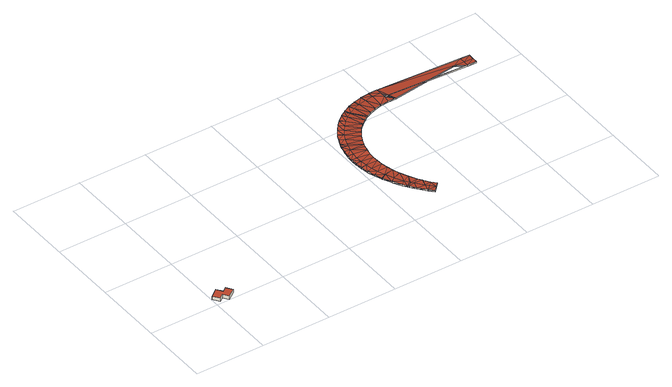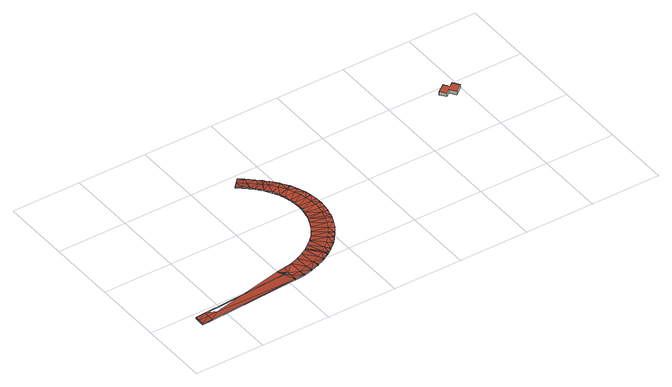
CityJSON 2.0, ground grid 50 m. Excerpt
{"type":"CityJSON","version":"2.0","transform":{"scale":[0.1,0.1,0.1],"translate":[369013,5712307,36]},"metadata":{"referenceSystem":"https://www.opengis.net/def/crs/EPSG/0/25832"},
"CityObjects":{
"building1":{"type":"Building","attributes":{"Geometrietyp2DReferenz":"3000","Gemeindeschluessel":"05513000","function":"31001_3260","roofType":"1000","measuredHeight":2.61},"address":[{"country":"Germany","locality":"Gelsenkirchen","thoroughfareNumber":"64","thoroughfareName":"Bleckstraße"}],"geometry":[{"type":"Solid","lod":"2","boundaries":[[[[0,1,2,3]],[[4,5,1,0]],[[6,7,5,4]],[[8,9,7,6]],[[10,11,9,8]],[[12,13,11,10]],[[14,15,13,12]],[[3,2,15,14]],[[12,10,8,6,4,0,3,14]],[[1,5,7,9,11,13,15,2]]]],"semantics":{"surfaces":[{"type":"WallSurface"},{"type":"RoofSurface"},{"type":"GroundSurface"}],"values":[[0,0,0,0,0,0,0,0,1,2]]}}]},
"building2":{"type":"Building","attributes":{"Geometrietyp2DReferenz":"2000","Gemeindeschluessel":"05513000","function":"53001_1800","roofType":"9999","measuredHeight":1},"geometry":[{"type":"MultiSurface","lod":"2","boundaries":[[[16,17,18]],[[17,19,18]],[[20,21,16]],[[21,17,16]],[[22,23,20]],[[23,21,20]],[[24,25,22]],[[25,23,22]],[[26,27,24]],[[27,25,24]],[[28,29,26]],[[29,27,26]],[[30,31,28]],[[31,29,28]],[[32,33,30]],[[33,31,30]],[[34,35,32]],[[35,33,32]],[[36,37,34]],[[37,35,34]],[[38,39,36]],[[39,37,36]],[[40,41,38]],[[41,39,38]],[[42,43,40]],[[43,41,40]],[[44,45,42]],[[45,43,42]],[[46,47,44]],[[47,45,44]],[[48,49,46]],[[49,47,46]],[[50,51,48]],[[51,49,48]],[[52,53,50]],[[53,51,50]],[[54,55,52]],[[55,53,52]],[[56,57,54]],[[57,55,54]],[[58,59,56]],[[59,57,56]],[[60,61,58]],[[61,59,58]],[[62,63,60]],[[63,61,60]],[[64,65,62]],[[65,63,62]],[[66,67,64]],[[67,65,64]],[[68,69,70]],[[70,69,66]],[[69,67,66]],[[71,68,70]],[[72,73,71]],[[73,68,71]],[[74,75,72]],[[75,73,72]],[[76,77,74]],[[77,75,74]],[[78,79,76]],[[79,77,76]],[[80,81,78]],[[81,79,78]],[[82,83,80]],[[83,81,80]],[[84,85,82]],[[85,83,82]],[[86,87,84]],[[87,85,84]],[[88,89,86]],[[89,87,86]],[[90,91,92]],[[92,91,88]],[[91,89,88]],[[93,90,92]],[[94,95,93]],[[95,90,93]],[[96,97,94]],[[97,95,94]],[[98,99,96]],[[99,97,96]],[[100,101,98]],[[101,99,98]],[[102,103,100]],[[103,101,100]],[[104,105,102]],[[105,103,102]],[[106,107,104]],[[107,105,104]],[[108,109,106]],[[109,107,106]],[[110,111,108]],[[111,109,108]],[[112,113,114]],[[114,115,110]],[[115,111,110]],[[113,115,114]],[[116,117,112]],[[117,113,112]],[[118,119,116]],[[119,117,116]],[[120,121,118]],[[121,119,118]],[[122,123,120]],[[123,121,120]],[[124,125,122]],[[125,123,122]],[[126,127,124]],[[127,125,124]],[[128,129,126]],[[129,127,126]],[[130,131,128]],[[131,129,128]],[[132,133,130]],[[133,131,130]],[[134,135,132]],[[135,133,132]],[[136,137,134]],[[137,135,134]],[[138,139,136]],[[139,137,136]],[[140,141,138]],[[141,139,138]],[[142,143,140]],[[143,141,140]],[[144,145,142]],[[145,143,142]],[[146,147,144]],[[147,145,144]],[[148,149,146]],[[149,147,146]],[[150,151,148]],[[151,149,148]],[[152,153,150]],[[153,151,150]],[[154,155,156]],[[156,155,152]],[[155,153,152]],[[157,154,156]],[[158,159,157]],[[159,154,157]],[[160,161,158]],[[161,159,158]],[[162,163,160]],[[163,161,160]],[[164,165,162]],[[165,163,162]],[[166,167,164]],[[167,165,164]],[[168,169,166]],[[169,167,166]],[[170,171,168]],[[171,169,168]],[[172,173,170]],[[173,171,170]],[[174,175,172]],[[175,173,172]],[[176,177,178]],[[178,177,174]],[[177,175,174]],[[179,176,178]],[[180,181,179]],[[181,176,179]],[[182,183,180]],[[183,181,180]],[[184,185,182]],[[185,183,182]],[[186,187,184]],[[187,185,184]],[[188,189,186]],[[189,187,186]],[[190,191,188]],[[191,189,188]],[[192,193,190]],[[193,191,190]],[[194,195,192]],[[195,193,192]],[[196,197,194]],[[197,195,194]],[[198,199,200]],[[200,199,196]],[[199,197,196]],[[201,198,200]],[[202,203,201]],[[203,198,201]],[[204,205,202]],[[205,203,202]],[[206,207,204]],[[207,205,204]],[[208,209,206]],[[209,207,206]],[[210,211,208]],[[211,209,208]],[[212,213,210]],[[213,211,210]],[[214,215,212]],[[215,213,212]],[[216,217,214]],[[217,215,214]],[[218,219,216]],[[219,217,216]],[[220,221,222]],[[222,223,218]],[[223,219,218]],[[221,223,222]],[[224,225,220]],[[225,221,220]],[[226,227,224]],[[227,225,224]],[[228,229,226]],[[229,227,226]],[[230,231,228]],[[231,229,228]],[[232,233,230]],[[233,231,230]],[[234,235,232]],[[235,233,232]],[[236,237,234]],[[237,235,234]],[[238,239,236]],[[239,237,236]],[[240,241,238]],[[241,239,238]],[[242,243,240]],[[243,241,240]],[[244,245,242]],[[245,243,242]],[[246,247,244]],[[247,245,244]],[[248,249,246]],[[249,247,246]],[[250,251,248]],[[251,249,248]],[[252,253,250]],[[253,251,250]],[[254,255,252]],[[255,253,252]],[[256,257,254]],[[257,255,254]],[[258,259,256]],[[259,257,256]],[[260,261,258]],[[261,259,258]],[[18,19,260]],[[19,261,260]],[[193,195,262]],[[262,195,263]],[[263,195,197]],[[263,197,199]],[[263,199,264]],[[264,199,198]],[[264,198,203]],[[264,203,205]],[[264,205,265]],[[265,205,207]],[[265,207,209]],[[265,209,211]],[[265,211,213]],[[265,213,266]],[[266,213,215]],[[266,215,217]],[[266,217,219]],[[266,219,267]],[[267,219,223]],[[267,223,221]],[[267,221,225]],[[267,225,268]],[[268,225,227]],[[268,227,229]],[[268,229,231]],[[268,231,269]],[[269,231,233]],[[269,233,235]],[[269,235,237]],[[270,239,241]],[[269,237,271]],[[271,237,270]],[[270,237,239]],[[270,241,243]],[[270,243,245]],[[270,245,272]],[[272,245,247]],[[272,247,249]],[[272,249,273]],[[273,249,251]],[[273,251,253]],[[273,253,255]],[[273,255,257]],[[273,257,274]],[[274,257,259]],[[274,259,261]],[[274,261,275]],[[275,261,19]],[[275,19,17]],[[275,17,21]],[[275,21,276]],[[276,21,23]],[[41,27,277]],[[276,23,25]],[[276,25,27]],[[276,27,41]],[[277,27,29]],[[277,29,278]],[[278,29,31]],[[278,31,33]],[[101,103,105]],[[101,105,279]],[[279,105,107]],[[107,105,111]],[[107,111,109]],[[109,111,280]],[[280,111,281]],[[281,111,115]],[[281,115,282]],[[282,115,113]],[[282,113,117]],[[282,117,283]],[[283,117,119]],[[284,123,125]],[[283,119,121]],[[283,121,284]],[[284,121,123]],[[284,125,127]],[[284,127,129]],[[284,129,285]],[[285,129,131]],[[285,131,133]],[[285,133,286]],[[286,133,135]],[[286,135,137]],[[286,137,139]],[[286,139,141]],[[286,141,287]],[[287,141,143]],[[287,143,145]],[[287,145,147]],[[287,147,288]],[[288,147,149]],[[288,149,151]],[[288,151,153]],[[288,153,289]],[[289,155,154]],[[289,153,155]],[[289,154,290]],[[290,154,159]],[[290,159,161]],[[290,161,163]],[[290,163,291]],[[291,163,165]],[[291,165,167]],[[291,167,169]],[[291,169,171]],[[291,171,292]],[[292,171,173]],[[292,173,175]],[[292,175,293]],[[293,175,177]],[[293,177,176]],[[293,176,181]],[[293,181,294]],[[294,181,183]],[[294,183,185]],[[294,185,187]],[[294,187,189]],[[294,262,67]],[[294,189,262]],[[262,189,191]],[[262,191,193]],[[67,262,263]],[[67,263,65]],[[65,263,264]],[[65,264,63]],[[63,264,265]],[[63,265,61]],[[61,265,266]],[[61,266,59]],[[59,266,267]],[[59,267,57]],[[57,267,268]],[[57,268,269]],[[57,269,55]],[[55,269,271]],[[55,271,53]],[[53,271,270]],[[53,270,51]],[[51,270,272]],[[47,273,274]],[[51,272,49]],[[49,272,273]],[[49,273,47]],[[47,274,45]],[[45,274,275]],[[45,275,39]],[[39,275,276]],[[39,41,43]],[[37,277,278]],[[37,278,33]],[[37,33,35]],[[97,99,101]],[[97,101,279]],[[97,279,280]],[[280,279,109]],[[109,279,107]],[[97,280,95]],[[95,280,90]],[[90,280,281]],[[90,281,91]],[[91,281,282]],[[89,284,87]],[[91,282,89]],[[89,282,283]],[[89,283,284]],[[87,284,285]],[[87,285,85]],[[85,285,83]],[[83,285,286]],[[83,286,287]],[[83,287,81]],[[81,287,288]],[[81,288,79]],[[79,288,289]],[[79,289,77]],[[77,289,290]],[[77,290,75]],[[75,290,291]],[[75,291,73]],[[73,291,292]],[[73,292,68]],[[68,292,293]],[[68,293,294]],[[68,294,69]],[[69,294,67]],[[43,45,39]],[[96,295,296]],[[295,108,296]],[[108,106,296]],[[96,94,295]],[[94,93,295]],[[93,297,295]],[[93,92,297]],[[92,298,297]],[[92,88,298]],[[88,299,298]],[[88,300,299]],[[88,86,300]],[[86,301,300]],[[86,84,301]],[[84,82,301]],[[82,302,301]],[[82,303,302]],[[82,80,303]],[[80,304,303]],[[80,78,304]],[[78,305,304]],[[78,76,305]],[[76,306,305]],[[76,74,306]],[[74,307,306]],[[74,72,307]],[[72,308,307]],[[72,71,308]],[[71,309,308]],[[71,310,309]],[[71,70,310]],[[70,66,310]],[[42,38,44]],[[192,311,194]],[[311,312,194]],[[312,196,194]],[[312,200,196]],[[312,313,200]],[[313,201,200]],[[313,202,201]],[[313,204,202]],[[313,314,204]],[[314,206,204]],[[314,208,206]],[[314,210,208]],[[314,212,210]],[[314,315,212]],[[315,214,212]],[[315,216,214]],[[315,218,216]],[[315,316,218]],[[316,222,218]],[[316,220,222]],[[316,224,220]],[[316,317,224]],[[317,226,224]],[[317,228,226]],[[317,230,228]],[[317,318,230]],[[318,232,230]],[[318,234,232]],[[318,236,234]],[[318,319,236]],[[319,320,236]],[[320,238,236]],[[320,240,238]],[[320,242,240]],[[320,244,242]],[[320,321,244]],[[321,246,244]],[[321,248,246]],[[321,322,248]],[[322,250,248]],[[322,252,250]],[[322,254,252]],[[322,256,254]],[[323,260,258]],[[322,323,256]],[[323,258,256]],[[323,324,260]],[[324,18,260]],[[324,16,18]],[[324,20,16]],[[324,325,20]],[[325,22,20]],[[325,24,22]],[[325,26,24]],[[325,40,26]],[[40,326,26]],[[326,28,26]],[[326,327,28]],[[327,30,28]],[[327,32,30]],[[100,104,102]],[[100,296,104]],[[296,106,104]],[[106,110,104]],[[106,108,110]],[[108,295,110]],[[295,297,110]],[[297,114,110]],[[297,298,114]],[[298,112,114]],[[298,116,112]],[[298,299,116]],[[299,118,116]],[[299,120,118]],[[299,300,120]],[[300,122,120]],[[300,124,122]],[[300,126,124]],[[300,128,126]],[[300,301,128]],[[301,130,128]],[[301,132,130]],[[301,302,132]],[[302,134,132]],[[302,136,134]],[[302,138,136]],[[302,140,138]],[[303,146,144]],[[302,303,140]],[[303,142,140]],[[303,144,142]],[[303,304,146]],[[304,148,146]],[[304,150,148]],[[304,152,150]],[[304,305,152]],[[305,156,152]],[[305,157,156]],[[305,306,157]],[[306,158,157]],[[306,160,158]],[[306,162,160]],[[306,307,162]],[[307,164,162]],[[307,166,164]],[[307,168,166]],[[307,170,168]],[[307,308,170]],[[308,172,170]],[[308,174,172]],[[309,180,179]],[[308,309,174]],[[309,178,174]],[[309,179,178]],[[309,310,180]],[[310,182,180]],[[310,184,182]],[[310,186,184]],[[310,188,186]],[[310,311,188]],[[311,190,188]],[[311,192,190]],[[310,66,311]],[[66,312,311]],[[66,64,312]],[[64,313,312]],[[64,62,313]],[[62,314,313]],[[62,60,314]],[[60,315,314]],[[60,58,315]],[[58,316,315]],[[58,56,316]],[[56,318,317]],[[56,317,316]],[[56,54,318]],[[54,319,318]],[[54,52,319]],[[52,320,319]],[[52,50,320]],[[50,321,320]],[[50,48,321]],[[48,322,321]],[[48,46,322]],[[46,323,322]],[[46,44,323]],[[44,324,323]],[[44,38,324]],[[38,325,324]],[[38,42,40]],[[36,327,326]],[[36,32,327]],[[36,34,32]],[[96,100,98]],[[96,296,100]]],"semantics":{"surfaces":[{"type":"WallSurface"},{"type":"GroundSurface"},{"type":"RoofSurface"}],"values":[0,0,0,0,0,0,0,0,0,0,0,0,0,0,0,0,0,0,0,0,0,0,0,0,0,0,0,0,0,0,0,0,0,0,0,0,0,0,0,0,0,0,0,0,0,0,0,0,0,0,0,0,0,0,0,0,0,0,0,0,0,0,0,0,0,0,0,0,0,0,0,0,0,0,0,0,0,0,0,0,0,0,0,0,0,0,0,0,0,0,0,0,0,0,0,0,0,0,0,0,0,0,0,0,0,0,0,0,0,0,0,0,0,0,0,0,0,0,0,0,0,0,0,0,0,0,0,0,0,0,0,0,0,0,0,0,0,0,0,0,0,0,0,0,0,0,0,0,0,0,0,0,0,0,0,0,0,0,0,0,0,0,0,0,0,0,0,0,0,0,0,0,0,0,0,0,0,0,0,0,0,0,0,0,0,0,0,0,0,0,0,0,0,0,0,0,0,0,0,0,0,0,0,0,0,0,0,0,0,0,0,0,0,0,0,0,0,0,0,0,0,0,0,0,0,0,0,0,0,0,0,0,0,0,0,0,0,0,0,0,0,0,0,0,0,0,1,1,1,1,1,1,1,1,1,1,1,1,1,1,1,1,1,1,1,1,1,1,1,1,1,1,1,1,1,1,1,1,1,1,1,1,1,1,1,1,1,1,1,1,1,1,1,1,1,1,1,1,1,1,1,1,1,1,1,1,1,1,1,1,1,1,1,1,1,1,1,1,1,1,1,1,1,1,1,1,1,1,1,1,1,1,1,1,1,1,1,1,1,1,1,1,1,1,1,1,1,1,1,1,1,1,1,1,1,1,1,1,1,1,1,1,1,1,1,1,1,1,1,1,1,1,1,1,1,1,1,1,1,1,1,1,1,1,1,1,1,1,1,1,1,1,1,1,1,1,1,1,1,1,1,1,1,1,1,1,1,1,1,1,1,1,1,1,1,1,1,1,1,1,1,1,1,1,1,1,1,1,1,1,1,1,1,1,2,2,2,2,2,2,2,2,2,2,2,2,2,2,2,2,2,2,2,2,2,2,2,2,2,2,2,2,2,2,2,2,2,2,2,2,2,2,2,2,2,2,2,2,2,2,2,2,2,2,2,2,2,2,2,2,2,2,2,2,2,2,2,2,2,2,2,2,2,2,2,2,2,2,2,2,2,2,2,2,2,2,2,2,2,2,2,2,2,2,2,2,2,2,2,2,2,2,2,2,2,2,2,2,2,2,2,2,2,2,2,2,2,2,2,2,2,2,2,2,2,2,2,2,2,2,2,2,2,2,2,2,2,2,2,2,2,2,2,2,2,2,2,2,2,2,2,2,2,2,2,2,2,2,2,2,2,2,2,2,2,2,2,2,2,2,2,2,2,2,2,2,2,2,2,2,2,2,2,2,2,2,2,2,2,2,2,2]}}]}
},
"vertices":[
[92,65,32],[92,65,6],[64,108,6],[64,108,32],[124,87,32],[124,87,6],[154,45,32],[154,45,6],[95,2,32],[95,2,6],[68,40,32],[68,40,6],[38,17,32],[38,17,6],[5,63,32],[5,63,6],
[1935,1136,83],[1935,1136,73],[1933,1135,83],[1933,1135,73],[1937,1136,83],[1937,1136,73],[2000,1139,80],[2000,1139,70],[2001,1139,80],[2001,1139,70],[2002,1139,80],[2002,1139,70],[2635,1141,43],[2635,1141,33],[2705,1142,39],[2705,1142,29],[2705,1102,39],[2705,1102,29],[2705,1062,39],[2705,1062,29],[2635,1061,43],[2635,1061,33],[2003,1059,80],[2003,1059,70],[2053,1010,75],[2053,1010,65],[1993,1007,79],[1993,1007,69],[1936,998,82],[1936,998,72],[1883,984,86],[1883,984,76],[1834,964,89],[1834,964,79],[1794,943,92],[1794,943,82],[1786,938,93],[1786,938,83],[1756,917,95],[1756,917,85],[1722,888,97],[1722,888,87],[1690,856,99],[1690,856,89],[1664,823,100],[1664,823,90],[1641,787,102],[1641,787,92],[1621,748,103],[1621,748,93],[1605,707,103],[1605,707,93],[1589,649,93],[1599,689,94],[1599,689,104],[1589,649,103],[1583,609,103],[1583,609,93],[1581,568,102],[1581,568,92],[1582,529,102],[1582,529,92],[1587,486,100],[1587,486,90],[1597,443,99],[1597,443,89],[1611,399,97],[1611,399,87],[1629,356,95],[1629,356,85],[1630,353,95],[1630,353,85],[1659,301,91],[1659,301,81],[1713,225,74],[1694,250,76],[1694,250,86],[1713,225,84],[1717,220,83],[1717,220,73],[1748,186,80],[1748,186,70],[1779,157,77],[1779,157,67],[1752,128,77],[1752,128,67],[1724,99,77],[1724,99,67],[1692,129,80],[1692,129,70],[1691,130,80],[1691,130,70],[1689,131,80],[1689,131,70],[1640,181,84],[1640,181,74],[1607,217,88],[1607,217,78],[1608,216,88],[1608,216,78],[1601,224,88],[1601,224,78],[1601,225,88],[1601,225,78],[1600,225,88],[1600,225,78],[1580,251,91],[1580,251,81],[1580,252,91],[1580,252,81],[1579,253,91],[1579,253,81],[1542,307,96],[1542,307,86],[1541,309,96],[1541,309,86],[1540,310,96],[1540,310,86],[1510,364,99],[1510,364,89],[1510,365,99],[1510,365,89],[1509,366,99],[1509,366,89],[1507,371,99],[1507,371,89],[1506,372,99],[1506,372,89],[1506,373,99],[1506,373,89],[1487,419,101],[1487,419,91],[1486,421,101],[1486,421,91],[1485,422,101],[1485,422,91],[1470,469,103],[1470,469,93],[1469,473,93],[1470,471,93],[1470,471,103],[1469,473,103],[1459,520,105],[1459,520,95],[1459,521,105],[1459,521,95],[1458,523,105],[1458,523,95],[1453,570,106],[1453,570,96],[1452,572,106],[1452,572,96],[1452,574,106],[1452,574,96],[1451,617,107],[1451,617,97],[1451,619,107],[1451,619,97],[1451,621,107],[1451,621,97],[1454,667,97],[1454,665,97],[1454,665,107],[1454,667,107],[1454,668,107],[1454,668,97],[1461,712,108],[1461,712,98],[1461,714,108],[1461,714,98],[1462,715,108],[1462,715,98],[1472,758,108],[1472,758,98],[1473,760,108],[1473,760,98],[1473,761,108],[1473,761,98],[1480,782,108],[1480,782,98],[1480,783,108],[1480,783,98],[1498,829,97],[1481,784,98],[1481,784,108],[1498,829,107],[1499,830,107],[1499,830,97],[1500,832,107],[1500,832,97],[1521,874,106],[1521,874,96],[1522,876,106],[1522,876,96],[1523,878,106],[1523,878,96],[1548,917,105],[1548,917,95],[1549,919,105],[1549,919,95],[1551,920,105],[1551,920,95],[1579,957,103],[1579,957,93],[1582,960,103],[1582,960,93],[1581,958,103],[1581,958,93],[1616,995,101],[1616,995,91],[1618,996,101],[1618,996,91],[1619,998,101],[1619,998,91],[1657,1029,99],[1657,1029,89],[1659,1031,99],[1659,1031,89],[1660,1032,99],[1660,1032,89],[1692,1053,97],[1692,1053,87],[1701,1059,96],[1701,1059,86],[1703,1061,96],[1703,1061,86],[1705,1062,96],[1705,1062,86],[1748,1085,94],[1748,1085,84],[1750,1086,94],[1750,1086,84],[1752,1087,94],[1752,1087,84],[1806,1108,90],[1806,1108,80],[1808,1109,90],[1808,1109,80],[1811,1110,90],[1811,1110,80],[1868,1125,87],[1868,1125,77],[1870,1126,87],[1870,1126,77],[1872,1126,87],[1872,1126,77],[1511,749,98],[1518,770,98],[1535,814,97],[1557,856,96],[1582,895,95],[1611,932,93],[1645,967,91],[1683,999,89],[1724,1026,86],[1715,1020,87],[1767,1050,84],[1821,1071,80],[1878,1086,77],[1939,1096,73],[2002,1099,70],[2565,1101,37],[2635,1101,33],[1719,158,70],[1702,177,72],[1653,226,76],[1638,243,78],[1632,250,78],[1612,275,81],[1575,330,86],[1545,384,89],[1543,389,89],[1523,435,91],[1508,481,93],[1498,528,95],[1492,575,96],[1491,618,97],[1494,662,97],[1501,706,98],[1702,177,82],[1719,158,80],[1653,226,86],[1638,243,88],[1632,250,88],[1612,275,91],[1575,330,96],[1545,384,99],[1543,389,99],[1523,435,101],[1508,481,103],[1498,528,105],[1492,575,106],[1491,618,107],[1494,662,107],[1501,706,108],[1511,749,108],[1518,770,108],[1535,814,107],[1557,856,106],[1582,895,105],[1611,932,103],[1645,967,101],[1683,999,99],[1715,1020,97],[1724,1026,96],[1767,1050,94],[1821,1071,90],[1878,1086,87],[1939,1096,83],[2002,1099,80],[2565,1101,47],[2635,1101,43]
]}
